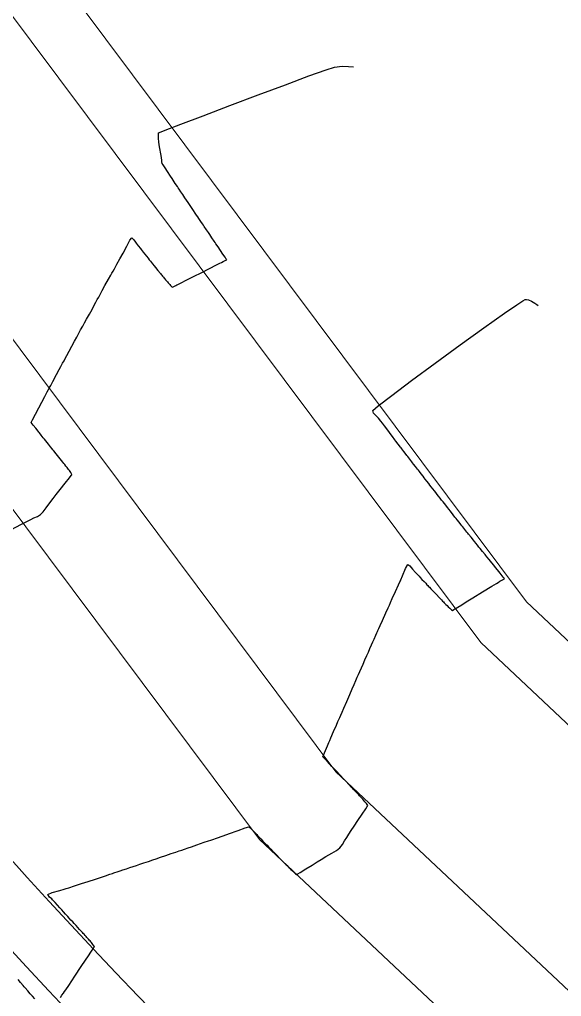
# Model space of a CAD drawing. Header units: millimetres. Extents: x 340454 to 342791, y 6993867 to 6995092.
# Drawn here: x 340950.31 to 340976.92, y 6994656.38 to 6994704.4 of the extents above; entities that cross this region are included whole.
import ezdxf

# ---------------------------------------------------------------- set-up
doc = ezdxf.new("R2010")
doc.units = ezdxf.units.MM
doc.header["$LTSCALE"] = 10
for name, color, linetype in [('T-HM-CURVA_INTERMEDIARIA', 45, 'Continuous'), ('T-HM-CURVA_MESTRA', 20, 'Continuous'), ('URB-Calçadas', 2, 'Continuous'), ('URB-Quadras', 3, 'Continuous')]:
    doc.layers.add(name, color=color, linetype=linetype)

msp = doc.modelspace()

# ---------------------------------------------------------------- linework, layer by layer
at = {"layer": 'T-HM-CURVA_INTERMEDIARIA', "color": 45, "linetype": 'Continuous', "lineweight": -3, "elevation": 706, "flags": 128}
for points in [[(340949.88, 6994679.324), (340950.397, 6994679.587), (340950.694, 6994679.738), (340950.852, 6994679.818), (340951.01, 6994679.898), (340951.18, 6994679.971), (340951.339, 6994680.067), (340951.466, 6994680.204), (340951.609, 6994680.4), (340951.785, 6994680.637), (340951.956, 6994680.855), (340952.11, 6994681.051), (340952.302, 6994681.295), (340952.544, 6994681.603), (340952.754, 6994681.868), (340952.845, 6994681.983), (340952.88, 6994682.028), (340952.855, 6994682.074), (340952.818, 6994682.13), (340952.785, 6994682.177), (340952.75, 6994682.225), (340952.703, 6994682.289), (340952.672, 6994682.33), (340952.637, 6994682.376), (340952.58, 6994682.451), (340952.521, 6994682.527), (340952.477, 6994682.583), (340952.429, 6994682.643), (340952.365, 6994682.724), (340952.304, 6994682.799), (340952.238, 6994682.882), (340952.103, 6994683.052), (340951.982, 6994683.202), (340951.943, 6994683.252), (340951.903, 6994683.301), (340951.824, 6994683.401), (340951.727, 6994683.524), (340951.659, 6994683.608), (340951.595, 6994683.689), (340951.533, 6994683.767), (340951.472, 6994683.845), (340951.371, 6994683.972), (340951.288, 6994684.078), (340951.252, 6994684.122), (340951.217, 6994684.167), (340951.104, 6994684.311), (340950.981, 6994684.466), (340950.921, 6994684.532), (340950.876, 6994684.6), (340950.936, 6994684.73), (340951.082, 6994684.998), (340951.256, 6994685.32), (340951.397, 6994685.588), (340951.546, 6994685.87), (340951.668, 6994686.103), (340951.732, 6994686.222), (340951.784, 6994686.318), (340951.836, 6994686.414), (340951.941, 6994686.611), (340952.118, 6994686.946), (340952.252, 6994687.198), (340952.336, 6994687.351), (340952.42, 6994687.504), (340952.488, 6994687.627), (340952.553, 6994687.746), (340952.634, 6994687.894), (340952.744, 6994688.098), (340952.873, 6994688.341), (340953.007, 6994688.592), (340953.112, 6994688.79), (340953.196, 6994688.947), (340953.301, 6994689.141), (340953.406, 6994689.333), (340953.491, 6994689.485), (340953.598, 6994689.677), (340953.733, 6994689.92), (340953.864, 6994690.156), (340953.975, 6994690.358), (340954.058, 6994690.51), (340954.123, 6994690.632), (340954.192, 6994690.759), (340954.276, 6994690.917), (340954.362, 6994691.074), (340954.499, 6994691.321), (340954.68, 6994691.645), (340954.789, 6994691.838), (340954.843, 6994691.938), (340954.896, 6994692.037), (340954.961, 6994692.152), (340955.084, 6994692.372), (340955.237, 6994692.644), (340955.389, 6994692.915), (340955.572, 6994693.262), (340955.723, 6994693.552), (340955.817, 6994693.677), (340955.925, 6994693.57), (340955.991, 6994693.457), (340956.027, 6994693.411), (340956.127, 6994693.285), (340956.237, 6994693.147), (340956.281, 6994693.092), (340956.324, 6994693.037), (340956.383, 6994692.964), (340956.457, 6994692.871), (340956.544, 6994692.762), (340956.622, 6994692.664), (340956.676, 6994692.596), (340956.731, 6994692.528), (340956.832, 6994692.401), (340956.92, 6994692.292), (340956.978, 6994692.22), (340957.1, 6994692.068), (340957.22, 6994691.919), (340957.258, 6994691.872), (340957.292, 6994691.83), (340957.328, 6994691.786), (340957.367, 6994691.738), (340957.406, 6994691.691), (340957.437, 6994691.653), (340957.47, 6994691.614), (340957.523, 6994691.551), (340957.565, 6994691.502), (340957.607, 6994691.454), (340957.648, 6994691.408), (340957.682, 6994691.37), (340957.717, 6994691.332), (340957.755, 6994691.293), (340957.805, 6994691.248), (340957.855, 6994691.268), (340957.914, 6994691.298), (340957.98, 6994691.332), (340958.027, 6994691.355), (340958.074, 6994691.379), (340958.208, 6994691.447), (340958.512, 6994691.6), (340958.874, 6994691.783), (340959.218, 6994691.956), (340959.63, 6994692.164), (340959.982, 6994692.342), (340960.145, 6994692.424), (340960.221, 6994692.462), (340960.296, 6994692.5), (340960.403, 6994692.553), (340960.486, 6994692.597), (340960.442, 6994692.661), (340960.397, 6994692.727), (340960.295, 6994692.874), (340960.174, 6994693.051), (340960.053, 6994693.228), (340959.952, 6994693.376), (340959.908, 6994693.442), (340959.863, 6994693.507), (340959.755, 6994693.666), (340959.642, 6994693.833), (340959.609, 6994693.881), (340959.576, 6994693.929), (340959.479, 6994694.072), (340959.376, 6994694.224), (340959.333, 6994694.289), (340959.289, 6994694.354), (340959.204, 6994694.479), (340959.112, 6994694.616), (340959.057, 6994694.698), (340959.002, 6994694.78), (340958.93, 6994694.886), (340958.848, 6994695.008), (340958.781, 6994695.109), (340958.715, 6994695.208), (340958.65, 6994695.304), (340958.585, 6994695.401), (340958.501, 6994695.527), (340958.428, 6994695.637), (340958.376, 6994695.716), (340958.323, 6994695.794), (340958.228, 6994695.938), (340958.141, 6994696.069), (340958.101, 6994696.128), (340958.062, 6994696.188), (340957.955, 6994696.35), (340957.854, 6994696.503), (340957.801, 6994696.582), (340957.721, 6994696.704), (340957.567, 6994696.938), (340957.455, 6994697.107), (340957.357, 6994697.256), (340957.313, 6994697.324), (340957.3, 6994697.404), (340957.293, 6994697.484), (340957.254, 6994697.718), (340957.183, 6994698.144), (340957.145, 6994698.376), (340957.139, 6994698.441), (340957.135, 6994698.507), (340957.131, 6994698.573), (340957.128, 6994698.639), (340957.126, 6994698.705), (340957.125, 6994698.772), (340957.125, 6994698.839), (340957.179, 6994698.856), (340957.461, 6994698.964), (340958.218, 6994699.253), (340959.317, 6994699.671), (340960.628, 6994700.169), (340962.02, 6994700.695), (340963.361, 6994701.198), (340964.519, 6994701.628), (340965.364, 6994701.933), (340965.764, 6994702.064), (340966.14, 6994702.103), (340966.454, 6994702.096), (340966.7, 6994702.086)], [(340951.052, 6994656.252), (340950.933, 6994656.391), (340950.88, 6994656.452), (340950.827, 6994656.513), (340950.705, 6994656.656), (340950.584, 6994656.797), (340950.533, 6994656.856), (340950.481, 6994656.916), (340950.358, 6994657.06), (340950.236, 6994657.203)]]:
    msp.add_lwpolyline(points, dxfattribs=at)
at = {"layer": 'T-HM-CURVA_MESTRA', "color": 20, "linetype": 'Continuous', "lineweight": -3, "elevation": 705, "flags": 128}
msp.add_lwpolyline([(340952.317, 6994656.317), (340952.375, 6994656.436), (340952.461, 6994656.535), (340952.518, 6994656.621), (340952.575, 6994656.707), (340952.719, 6994656.922), (340953.015, 6994657.368), (340953.333, 6994657.845), (340953.541, 6994658.156), (340953.686, 6994658.374), (340953.806, 6994658.556), (340953.867, 6994658.647), (340953.917, 6994658.721), (340953.955, 6994658.778), (340953.985, 6994658.83), (340953.957, 6994658.872), (340953.906, 6994658.937), (340953.868, 6994658.983), (340953.835, 6994659.023), (340953.8, 6994659.063), (340953.766, 6994659.104), (340953.731, 6994659.143), (340953.686, 6994659.194), (340953.65, 6994659.235), (340953.615, 6994659.275), (340953.569, 6994659.326), (340953.521, 6994659.38), (340953.472, 6994659.434), (340953.433, 6994659.477), (340953.393, 6994659.52), (340953.346, 6994659.571), (340953.252, 6994659.674), (340953.08, 6994659.862), (340952.983, 6994659.968), (340952.917, 6994660.04), (340952.831, 6994660.134), (340952.745, 6994660.228), (340952.679, 6994660.301), (340952.631, 6994660.354), (340952.568, 6994660.423), (340952.47, 6994660.531), (340952.382, 6994660.627), (340952.279, 6994660.74), (340952.174, 6994660.856), (340952.052, 6994660.991), (340951.99, 6994661.06), (340951.928, 6994661.127), (340951.888, 6994661.172), (340951.783, 6994661.26), (340951.693, 6994661.389), (340951.904, 6994661.481), (340952.282, 6994661.591), (340952.493, 6994661.647), (340952.547, 6994661.665), (340952.601, 6994661.683), (340952.723, 6994661.723), (340953.005, 6994661.815), (340953.355, 6994661.928), (340953.68, 6994662.034), (340954.035, 6994662.149), (340954.327, 6994662.244), (340954.53, 6994662.311), (340954.745, 6994662.384), (340954.866, 6994662.425), (340954.929, 6994662.447), (340954.992, 6994662.469), (340955.095, 6994662.502), (340955.25, 6994662.553), (340955.383, 6994662.596), (340955.56, 6994662.654), (340955.726, 6994662.709), (340955.887, 6994662.764), (340956.048, 6994662.82), (340956.209, 6994662.873), (340956.405, 6994662.937), (340956.644, 6994663.016), (340956.854, 6994663.088), (340957.02, 6994663.146), (340957.229, 6994663.218), (340957.495, 6994663.311), (340957.754, 6994663.4), (340957.974, 6994663.476), (340958.138, 6994663.532), (340958.271, 6994663.575), (340958.408, 6994663.621), (340958.579, 6994663.677), (340958.749, 6994663.735), (340959.018, 6994663.828), (340959.373, 6994663.953), (340959.584, 6994664.027), (340959.691, 6994664.063), (340959.799, 6994664.099), (340959.974, 6994664.16), (340960.299, 6994664.275), (340960.613, 6994664.385), (340960.758, 6994664.437), (340960.846, 6994664.466), (340961.035, 6994664.535), (340961.378, 6994664.659), (340961.572, 6994664.723), (340961.617, 6994664.681), (340961.66, 6994664.631), (340961.807, 6994664.479), (340961.951, 6994664.33), (340961.99, 6994664.29), (340962.03, 6994664.249), (340962.084, 6994664.193), (340962.149, 6994664.126), (340962.259, 6994664.013), (340962.381, 6994663.887), (340962.458, 6994663.809), (340962.534, 6994663.73), (340962.644, 6994663.617), (340962.734, 6994663.526), (340962.78, 6994663.478), (340962.826, 6994663.431), (340962.937, 6994663.317), (340963.086, 6994663.165), (340963.204, 6994663.045), (340963.273, 6994662.974), (340963.318, 6994662.929), (340963.36, 6994662.886), (340963.402, 6994662.844), (340963.441, 6994662.806), (340963.503, 6994662.745), (340963.547, 6994662.701), (340963.589, 6994662.661), (340963.635, 6994662.616), (340963.705, 6994662.55), (340963.745, 6994662.513), (340963.807, 6994662.457), (340963.864, 6994662.409), (340963.912, 6994662.372), (340963.965, 6994662.401), (340964.084, 6994662.474), (340964.359, 6994662.643), (340964.676, 6994662.838), (340964.918, 6994662.988), (340965.11, 6994663.107), (340965.352, 6994663.257), (340965.635, 6994663.423), (340965.87, 6994663.558), (340966.038, 6994663.683), (340966.163, 6994663.848), (340966.264, 6994664.028), (340966.373, 6994664.193), (340966.482, 6994664.357), (340966.595, 6994664.529), (340966.741, 6994664.751), (340966.919, 6994665.022), (340967.125, 6994665.332), (340967.303, 6994665.601), (340967.38, 6994665.716), (340967.414, 6994665.756), (340967.383, 6994665.808), (340967.335, 6994665.868), (340967.301, 6994665.909), (340967.266, 6994665.95), (340967.211, 6994666.012), (340967.16, 6994666.069), (340967.112, 6994666.123), (340967.078, 6994666.16), (340967.039, 6994666.202), (340967, 6994666.244), (340966.964, 6994666.284), (340966.912, 6994666.339), (340966.841, 6994666.415), (340966.759, 6994666.501), (340966.691, 6994666.572), (340966.653, 6994666.614), (340966.614, 6994666.655), (340966.476, 6994666.801), (340966.321, 6994666.965), (340966.253, 6994667.037), (340966.185, 6994667.109), (340966.083, 6994667.218), (340965.981, 6994667.326), (340965.915, 6994667.398), (340965.848, 6994667.469), (340965.763, 6994667.56), (340965.643, 6994667.688), (340965.533, 6994667.805), (340965.409, 6994667.938), (340965.332, 6994668.021), (340965.257, 6994668.09), (340965.202, 6994668.161), (340965.275, 6994668.36), (340965.42, 6994668.69), (340965.501, 6994668.868), (340965.538, 6994668.952), (340965.599, 6994669.094), (340965.729, 6994669.4), (340965.863, 6994669.716), (340965.936, 6994669.886), (340965.981, 6994669.988), (340966.026, 6994670.089), (340966.078, 6994670.205), (340966.141, 6994670.348), (340966.229, 6994670.551), (340966.371, 6994670.883), (340966.518, 6994671.224), (340966.634, 6994671.495), (340966.729, 6994671.715), (340966.815, 6994671.914), (340966.885, 6994672.072), (340966.942, 6994672.198), (340967.013, 6994672.357), (340967.093, 6994672.535), (340967.171, 6994672.707), (340967.266, 6994672.92), (340967.359, 6994673.133), (340967.433, 6994673.304), (340967.512, 6994673.487), (340967.594, 6994673.669), (340967.661, 6994673.818), (340967.721, 6994673.949), (340967.804, 6994674.139), (340967.851, 6994674.248), (340967.879, 6994674.312), (340967.907, 6994674.375), (340967.95, 6994674.472), (340968.015, 6994674.614), (340968.124, 6994674.855), (340968.295, 6994675.232), (340968.408, 6994675.482), (340968.464, 6994675.61), (340968.521, 6994675.739), (340968.61, 6994675.937), (340968.766, 6994676.279), (340968.915, 6994676.606), (340968.985, 6994676.758), (340969.007, 6994676.81), (340969.03, 6994676.862), (340969.106, 6994677.061), (340969.254, 6994677.418), (340969.375, 6994677.616), (340969.478, 6994677.541), (340969.595, 6994677.381), (340969.741, 6994677.226), (340969.828, 6994677.133), (340969.875, 6994677.083), (340969.922, 6994677.033), (340969.985, 6994676.966), (340970.065, 6994676.882), (340970.169, 6994676.771), (340970.25, 6994676.686), (340970.313, 6994676.619), (340970.356, 6994676.573), (340970.39, 6994676.537), (340970.43, 6994676.495), (340970.505, 6994676.416), (340970.578, 6994676.339), (340970.643, 6994676.27), (340970.776, 6994676.13), (340970.907, 6994675.993), (340970.96, 6994675.937), (340971.021, 6994675.874), (340971.08, 6994675.812), (340971.12, 6994675.771), (340971.157, 6994675.734), (340971.193, 6994675.697), (340971.239, 6994675.651), (340971.297, 6994675.593), (340971.356, 6994675.536), (340971.429, 6994675.468), (340971.48, 6994675.422), (340971.519, 6994675.387), (340971.574, 6994675.354), (340971.629, 6994675.392), (340971.685, 6994675.433), (340971.744, 6994675.47), (340971.826, 6994675.52), (340972.016, 6994675.637), (340972.243, 6994675.776), (340972.561, 6994675.971), (340973.047, 6994676.269), (340973.502, 6994676.547), (340973.722, 6994676.682), (340973.809, 6994676.735), (340973.896, 6994676.789), (340974.025, 6994676.866), (340974.118, 6994676.926), (340974.06, 6994676.996), (340974.011, 6994677.056), (340973.903, 6994677.188), (340973.775, 6994677.346), (340973.672, 6994677.472), (340973.591, 6994677.572), (340973.49, 6994677.697), (340973.36, 6994677.857), (340973.252, 6994677.99), (340973.205, 6994678.049), (340973.163, 6994678.101), (340973.043, 6994678.249), (340972.921, 6994678.401), (340972.867, 6994678.469), (340972.787, 6994678.567), (340972.71, 6994678.664), (340972.667, 6994678.718), (340972.633, 6994678.76), (340972.593, 6994678.809), (340972.475, 6994678.957), (340972.356, 6994679.106), (340972.316, 6994679.156), (340972.275, 6994679.207), (340972.176, 6994679.331), (340972.074, 6994679.46), (340972.027, 6994679.518), (340971.981, 6994679.576), (340971.889, 6994679.692), (340971.793, 6994679.814), (340971.74, 6994679.88), (340971.687, 6994679.946), (340971.602, 6994680.054), (340971.512, 6994680.168), (340971.453, 6994680.243), (340971.394, 6994680.317), (340971.316, 6994680.417), (340971.232, 6994680.523), (340971.167, 6994680.606), (340971.102, 6994680.688), (340971.03, 6994680.78), (340970.953, 6994680.879), (340970.881, 6994680.971), (340970.811, 6994681.06), (340970.742, 6994681.147), (340970.674, 6994681.235), (340970.594, 6994681.337), (340970.52, 6994681.432), (340970.458, 6994681.512), (340970.396, 6994681.591), (340970.311, 6994681.701), (340970.23, 6994681.805), (340970.174, 6994681.877), (340970.119, 6994681.948), (340970.028, 6994682.066), (340969.941, 6994682.178), (340969.891, 6994682.242), (340969.842, 6994682.306), (340969.745, 6994682.431), (340969.652, 6994682.552), (340969.609, 6994682.608), (340969.566, 6994682.664), (340969.464, 6994682.797), (340969.365, 6994682.926), (340969.328, 6994682.974), (340969.291, 6994683.022), (340969.183, 6994683.163), (340969.078, 6994683.301), (340969.047, 6994683.341), (340969.016, 6994683.381), (340968.903, 6994683.53), (340968.791, 6994683.676), (340968.742, 6994683.74), (340968.623, 6994683.897), (340968.506, 6994684.052), (340968.469, 6994684.1), (340968.385, 6994684.211), (340968.221, 6994684.428), (340968.127, 6994684.553), (340968.042, 6994684.665), (340967.937, 6994684.804), (340967.803, 6994684.944), (340967.69, 6994685.056), (340967.654, 6994685.181), (340967.909, 6994685.406), (340968.582, 6994685.927), (340969.557, 6994686.658), (340970.714, 6994687.513), (340971.939, 6994688.406), (340973.112, 6994689.252), (340974.117, 6994689.964), (340974.721, 6994690.381), (340975.018, 6994690.574), (340975.128, 6994690.637), (340975.153, 6994690.646), (340975.2, 6994690.646), (340975.298, 6994690.628), (340975.443, 6994690.565), (340975.606, 6994690.461), (340975.7, 6994690.387), (340975.775, 6994690.352)], dxfattribs=at)
at = {"layer": 'URB-Calçadas', "lineweight": 0}
for points in [[(341462.148, 6994583.263), (341455.773, 6994517.546, -0.469604), (341447.481, 6994511.319), (341447.481, 6994511.319), (341323.425, 6994526.082, 2.505871), (341322.711, 6994515.09), (341446.721, 6994500.318, -0.457908), (341453.358, 6994492.643), (341448.538, 6994442.956, -0.398793), (341439.073, 6994435.65), (341439.073, 6994435.65, -0.034561), (341322.289, 6994451.995, -0.062194), (341256.159, 6994486.217), (341063.331, 6994608.261), (340993.59, 6994654.346), (340972.95, 6994673.775), (340891.463, 6994782.889, -0.419832), (340892.118, 6994787.121), (340913.215, 6994802.257)], [(340936.14, 6994703.01, 0.414214), (340935.633, 6994699.511), (340962.09, 6994664.085), (340987.44, 6994640.222, 0.042835), (340987.775, 6994639.957), (340991.732, 6994637.342, 0.414214), (340995.196, 6994638.049), (340995.237, 6994638.111, 0.414214), (340994.53, 6994641.575), (340990.393, 6994644.309), (340965.835, 6994667.426), (340939.639, 6994702.502, 0.414214), (340936.14, 6994703.01), (340936.14, 6994703.01)]]:
    msp.add_lwpolyline(points, format="xyb", dxfattribs=at)
msp.add_lwpolyline([(340921.742, 6994700.481, 0.094654), (340991.015, 6994625.824, -0.393922), (340992.278, 6994619.122), (340962.536, 6994572.131, -0.431332), (340955.397, 6994570.742, -0.094281), (340868.599, 6994661.986, -0.395176), (340869.824, 6994668.711), (340914.527, 6994701.845, -0.437425)], format="xyb", close=True, dxfattribs=at)
at = {"layer": 'URB-Quadras', "color": 252, "lineweight": 0}
msp.add_lwpolyline([(341276.393, 6994476.591), (341065.356, 6994610.518), (340995.459, 6994656.707), (340975.197, 6994675.78), (340893.866, 6994784.684), (340914.818, 6994799.715), (340904.459, 6994816.141)], dxfattribs=at)
msp.add_lwpolyline([(340916.015, 6994699.837, -0.34802), (340919.199, 6994698.89, 0.094654), (340989.238, 6994623.407, -0.296347), (340990.165, 6994620.459), (340960.424, 6994573.468, -0.431332), (340956.854, 6994572.773, -0.094281), (340870.7, 6994663.34, -0.395176), (340871.313, 6994666.703)], format="xyb", close=True, dxfattribs=at)

doc.saveas('drawing.dxf')
